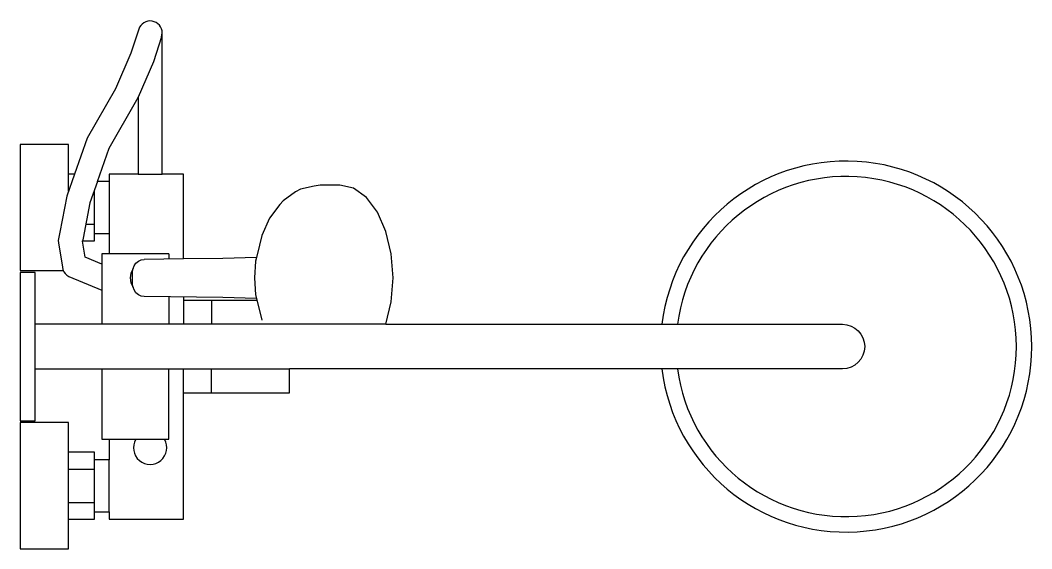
# Model space of a CAD drawing. Header units: millimetres. Extents: x -273 to 272, y -142 to 143.
import ezdxf

# ---------------------------------------------------------------- set-up
doc = ezdxf.new("R2010")
doc.units = ezdxf.units.MM
doc.header["$MEASUREMENT"] = 0

# ---------------------------------------------------------------- blocks, each defined once
blk = doc.blocks.new('voitammb')
for p, q in [((63.82, 171.01), (59.64, 158.16)), ((76.18, 166.99), (76.5, 169)), ((76.5, 93), (76.5, 169)), ((76.18, 166.99), (71.76, 153.44)), ((59.64, 158.16), (51.31, 138.96)), ((71.76, 153.44), (63.5, 134.45)), ((51.31, 138.96), (36.13, 112.29)), ((47.97, 106.91), (62.89, 133.04)), ((62.89, 133.04), (63.5, 134.45)), ((63.5, 134.45), (63.5, 93)), ((26, 109), (0, 109)), ((0, 109), (0, 41)), ((26, 93), (26, 109)), ((36.13, 112.29), (29.29, 93)), ((41.64, 89), (47.97, 106.91)), ((29.29, 93), (25.04, 81.01)), ((29.29, 93), (26, 93)), ((26, 83.71), (26, 93)), ((63.5, 93), (48, 93)), ((48, 93), (48, 89)), ((63.5, 93), (76.5, 93)), ((88, 93), (76.5, 93)), ((88, 47.25), (88, 93)), ((41.64, 89), (37.56, 77.47)), ((48, 89), (41.64, 89)), ((48, 89), (48, 61)), ((25.49, 82.13), (25.49, 82.11)), ((39.87, 84), (40, 84)), ((40, 84), (40, 84.38)), ((40, 66), (40, 84)), ((148.29, 83.36), (141.65, 78.56)), ((151.03, 84.8), (148.29, 83.36)), ((158.38, 86.49), (151.03, 84.8)), ((161.56, 87), (158.38, 86.49)), ((172.2, 87), (161.56, 87)), ((179.63, 85.3), (172.2, 87)), ((186.54, 80.3), (179.63, 85.3)), ((25.04, 81.01), (21.36, 61.67)), ((37.56, 77.47), (33.87, 58.36)), ((139.79, 76.5), (134.37, 69.25)), ((141.65, 78.56), (139.79, 76.5)), ((192.48, 72.36), (186.54, 80.3)), ((197.04, 62), (192.48, 72.36)), ((35.34, 66), (40, 66)), ((40, 61), (40, 66)), ((134.37, 69.25), (130.21, 59.8)), ((21.36, 61.67), (20.51, 57.18)), ((40, 57), (40, 61)), ((40, 61), (48, 61)), ((48, 61), (48, 50)), ((199.91, 49.94), (197.04, 62)), ((20.51, 57.18), (20.56, 55.93)), ((20.56, 55.93), (22.72, 42.76)), ((33.87, 58.36), (33.58, 56.78)), ((33.58, 56.78), (33.62, 57)), ((34.98, 48.16), (33.58, 56.78)), ((33.62, 57), (40, 57)), ((128.85, 54.63), (127.28, 48.01)), ((130.21, 59.8), (128.85, 54.63)), ((44, 50), (44, 44.45)), ((48, 50), (44, 50)), ((80, 50), (48, 50)), ((52, 50), (49.27, 50)), ((55.11, 50), (52, 50)), ((58.49, 50), (55.11, 50)), ((80, 50), (80, 47.16)), ((200.88, 37), (199.91, 49.94)), ((44, 44.45), (34.98, 48.16)), ((44, 44.45), (44, 30.6)), ((61.33, 43.5), (62.34, 44.95)), ((62.34, 44.95), (63.66, 46.06)), ((63.66, 46.06), (65.19, 46.76)), ((65.19, 46.76), (66.83, 47)), ((88, 47.25), (66.83, 47)), ((109.07, 47.5), (88, 47.25)), ((127.28, 48.01), (109.07, 47.5)), ((126.83, 46.12), (126.14, 37)), ((127.28, 48.01), (126.83, 46.12)), ((0, 41), (23.22, 41)), ((8, 40), (0, 40)), ((0, 40), (0, -40)), ((8, 12), (8, 40)), ((22.72, 42.76), (22.99, 41.53)), ((22.99, 41.53), (23.22, 41)), ((23.22, 41), (23.49, 40.37)), ((23.49, 40.37), (24.22, 39.35)), ((24.22, 39.35), (25.13, 38.48)), ((25.13, 38.48), (26.2, 37.81)), ((59.59, 39.59), (59.19, 37)), ((60.76, 42), (59.59, 39.59)), ((60.48, 40), (60.7, 41.81)), ((60.48, 34), (60.48, 40)), ((60.7, 41.81), (60.77, 42)), ((60.76, 42), (60.78, 42.01)), ((60.78, 42.01), (61.33, 43.5)), ((26.2, 37.81), (44, 30.44)), ((59.19, 37), (59.59, 34.41)), ((59.59, 34.41), (60.76, 32)), ((60.7, 32.19), (60.48, 34)), ((126.14, 37), (126.83, 27.88)), ((199.91, 24.06), (200.88, 37)), ((44, 30.44), (44, 12)), ((60.77, 32), (60.7, 32.19)), ((60.76, 32), (60.78, 31.99)), ((61.33, 30.5), (60.78, 31.99)), ((62.34, 29.05), (61.33, 30.5)), ((63.66, 27.94), (62.34, 29.05)), ((65.19, 27.24), (63.66, 27.94)), ((126.83, 27.88), (128.85, 19.37)), ((66.83, 27), (65.19, 27.24)), ((109.07, 26.5), (66.83, 27)), ((80, 26.84), (80, 12)), ((88, 26.75), (88, 12)), ((88, 24.99), (127.51, 24.99)), ((103, 24.99), (103, 12)), ((127.28, 25.99), (109.07, 26.5)), ((197.04, 12), (199.91, 24.06)), ((128.85, 19.37), (130.21, 14.2)), ((44, 12), (8, 12)), ((8, -12), (8, 12)), ((197.04, 12), (44, 12)), ((8, -40), (8, -12)), ((8, -12), (44, -12)), ((44, -12), (44, -50)), ((44, -12), (145, -12)), ((80, -50), (80, -12)), ((88, -24.99), (88, -12)), ((103, -24.99), (103, -12)), ((145, -13.13), (145, -12)), ((145, -17.08), (145, -13.13)), ((145, -20.35), (145, -17.08)), ((145, -22.82), (145, -20.35)), ((88, -93), (88, -24.99)), ((88, -24.99), (145, -24.99)), ((145, -24.39), (145, -22.82)), ((145, -24.99), (145, -24.39)), ((0, -40), (8, -40)), ((26, -41), (0, -41)), ((0, -41), (0, -109)), ((26, -57), (26, -41)), ((44, -50), (48, -50)), ((48, -50), (48, -61)), ((48, -50), (80, -50)), ((40, -57), (26, -57)), ((26, -93), (26, -57)), ((40, -61), (40, -57)), ((48, -61), (40, -61)), ((40, -89), (40, -61)), ((48, -89), (48, -61)), ((26, -66), (40, -66)), ((26, -84), (40, -84)), ((40, -93), (40, -89)), ((40, -89), (48, -89)), ((48, -89), (48, -93)), ((26, -109), (26, -93)), ((26, -93), (40, -93)), ((48, -93), (88, -93)), ((0, -109), (26, -109))]:
    blk.add_line(p, q)
blk.add_lwpolyline([(197.04, 12), (443, 12, -1), (443, -12), (145, -12)], format="xyb")
for radius, start, end in [(100, 186.8921, 173.1079), (91.7, 187.5194, 172.4806)]:
    blk.add_arc((445, 0), radius, start, end)
for centre, major_axis, start_param, end_param in [((70, 169), (-4.6, 4.6), 3.926991, 6.753667), ((70, -54.5), (6.36, 6.36), 1.832596, 6.021386)]:
    blk.add_ellipse(centre, major_axis=major_axis, ratio=1, start_param=start_param, end_param=end_param)

msp = doc.modelspace()

# ---------------------------------------------------------------- block references
msp.add_blockref('voitammb', (-272.53, -33.17))

doc.saveas('drawing.dxf')
